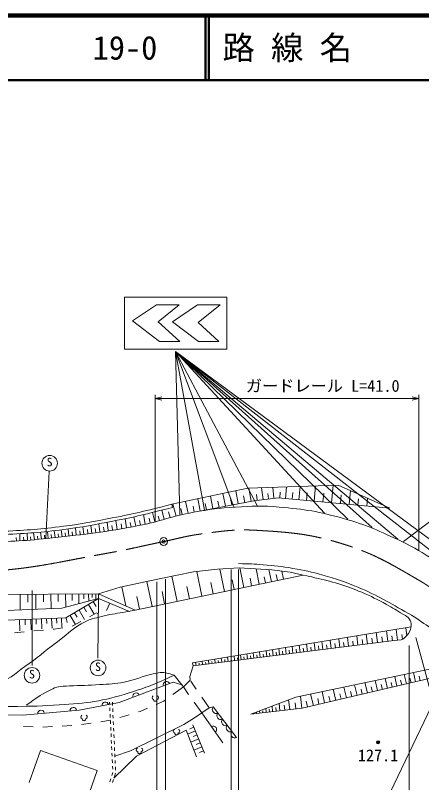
# Model space of a CAD drawing. Units: millimetres, scale not verified. Extents: x 40000 to 680000, y 20000 to 380000.
# Drawn here: x 148413 to 211113, y 261614 to 380000 of the extents above; entities that cross this region are included whole.
import ezdxf
from ezdxf.enums import TextEntityAlignment as Align

# ---------------------------------------------------------------- set-up
doc = ezdxf.new("R2010")
doc.units = ezdxf.units.MM
doc.header["$LTSCALE"] = 1000
doc.header["$PDMODE"] = 32
doc.header["$PDSIZE"] = 500
doc.linetypes.add('CHAIN', pattern=[18.5, 12, -1.5, 3.5, -1.5])
for name, color, linetype, lineweight in [('M-BGD', 7, 'Continuous', 13), ('M-BMK', 2, 'CHAIN', 13), ('M-BMK-SRVR', 3, 'Continuous', 13), ('M-STR-HTXT', 7, 'Continuous', 13), ('M-TTL', 2, 'Continuous', 140), ('M-TTL-LINE', 7, 'Continuous', 50), ('M-TTL-TXT', 7, 'Continuous', 13)]:
    doc.layers.add(name, color=color, linetype=linetype, lineweight=lineweight)
doc.styles.add('ＭＳ ゴシック', font='')
doc.styles.get('ＭＳ ゴシック').set_extended_font_data('MS Gothic')

msp = doc.modelspace()

# ---------------------------------------------------------------- linework, layer by layer
at = {"layer": 'M-BGD'}
for p, q in [((153107, 299335), (153631, 309616)), ((172561, 304558), (184279, 307039)), ((182809, 304660), (182427, 306647)), ((184279, 307039), (198224, 307524)), ((184809, 305044), (184424, 307044)), ((186632, 305286), (186419, 307114)), ((188322, 305483), (188125, 307173)), ((190111, 305457), (190278, 307248)), ((192165, 305266), (192356, 307320)), ((194521, 305047), (194740, 307403)), ((197223, 304795), (197474, 307498)), ((198224, 307524), (206184, 303962)), ((199925, 304544), (200124, 306674)), ((178872, 303902), (178503, 305816)), ((180822, 304277), (180447, 306228)), ((181816, 304468), (181624, 305462)), ((183809, 304852), (183617, 305852)), ((188992, 305561), (185194, 305118)), ((185718, 305180), (185612, 306093)), ((187477, 305385), (187379, 306229)), ((206184, 303962), (188992, 305561)), ((189216, 305540), (189299, 306436)), ((191138, 305362), (191233, 306388)), ((193343, 305156), (193452, 306334)), ((195872, 304921), (195998, 306272)), ((198574, 304670), (198700, 306021)), ((202628, 304293), (202740, 305503)), ((172673, 304070), (172561, 304558)), ((173237, 302749), (172724, 304592)), ((175079, 303175), (174694, 305009)), ((176019, 303353), (175838, 304292)), ((176958, 303534), (176596, 305412)), ((185194, 305118), (177136, 303543)), ((177915, 303718), (177731, 304675)), ((179847, 304090), (179659, 305065)), ((201277, 304418), (201369, 305414)), ((169957, 301848), (169554, 303296)), ((171388, 302242), (170995, 303653)), ((172311, 302501), (172057, 303411)), ((174155, 302974), (173963, 303890)), ((164111, 300694), (163915, 302048)), ((165558, 300920), (165353, 302337)), ((166996, 301193), (166700, 302625)), ((167732, 301345), (167580, 302081)), ((168468, 301497), (168166, 302961)), ((169217, 301659), (169063, 302401)), ((170673, 302042), (170477, 302747)), ((156690, 299680), (156566, 300754)), ((157824, 299810), (157696, 300924)), ((159006, 299957), (158841, 301103)), ((160215, 300132), (160045, 301310)), ((160835, 300221), (160745, 300841)), ((161454, 300311), (161277, 301537)), ((162099, 300404), (162006, 301048)), ((162743, 300497), (162558, 301783)), ((163427, 300596), (163328, 301279)), ((164836, 300799), (164731, 301524)), ((166277, 301051), (166131, 301762)), ((149128, 298932), (149096, 300024)), ((150273, 299010), (150241, 300095)), ((150815, 299052), (150758, 299549)), ((151362, 299097), (151240, 300157)), ((151893, 299145), (151834, 299658)), ((152424, 299195), (152303, 300249)), ((152955, 299250), (152894, 299781)), ((153486, 299311), (153365, 300368)), ((154018, 299372), (153957, 299904)), ((154550, 299433), (154429, 300489)), ((155083, 299495), (155022, 300028)), ((155616, 299556), (155493, 300622)), ((156153, 299618), (156091, 300155)), ((157257, 299745), (157191, 300312)), ((158416, 299878), (158348, 300470)), ((159611, 300045), (159524, 300649)), ((148572, 298903), (148556, 299459)), ((149701, 298969), (149685, 299509)), ((166906, 288235), (192829, 293638)), ((170856, 293102), (175908, 294156)), ((175908, 294156), (179616, 294537)), ((177213, 290383), (176416, 294208)), ((179616, 294537), (182960, 294755)), ((180668, 291104), (179948, 294559)), ((182960, 294755), (187976, 294465)), ((183686, 291732), (183057, 294750)), ((186062, 292228), (185567, 294604)), ((187934, 292618), (187544, 294490)), ((187976, 294465), (190811, 294101)), ((188870, 292813), (188675, 293749)), ((189806, 293008), (189544, 294263)), ((190811, 294101), (192829, 293638)), ((164605, 291793), (170856, 293102)), ((169515, 288779), (168708, 292651)), ((173389, 289586), (172581, 293460)), ((178941, 290744), (178581, 292471)), ((182177, 291418), (181863, 292927)), ((184874, 291980), (184626, 293168)), ((186998, 292423), (186803, 293359)), ((151032, 291235), (151011, 279667)), ((161230, 290755), (164605, 291793)), ((165453, 288880), (164835, 291844)), ((175301, 289985), (174902, 291897)), ((138214, 290612), (161230, 290755)), ((149138, 290680), (149153, 288251)), ((150353, 290687), (150360, 289473)), ((151567, 290695), (151582, 288353)), ((152738, 290702), (152745, 289531)), ((153909, 290710), (153923, 288452)), ((155038, 290717), (155045, 289588)), ((156167, 290724), (156179, 288683)), ((157187, 290730), (157194, 289709)), ((158208, 290736), (158217, 289219)), ((158966, 290741), (158971, 289982)), ((159725, 290746), (159732, 289618)), ((160289, 290749), (160293, 290185)), ((160853, 290753), (160858, 289914)), ((161230, 290755), (161230, 290012)), ((161230, 290755), (166906, 288235)), ((167579, 288376), (167176, 290312)), ((171452, 289183), (171048, 291120)), ((161230, 290012), (155567, 288521)), ((156225, 287047), (161230, 290012)), ((159688, 289099), (160580, 287593)), ((160441, 289545), (160887, 288792)), ((161230, 290012), (161147, 280816)), ((161230, 290012), (166012, 288041)), ((162990, 289287), (162500, 288151)), ((155567, 288521), (141067, 287910)), ((157549, 287832), (157960, 287138)), ((158243, 288243), (159099, 286797)), ((158966, 288671), (159394, 287948)), ((159832, 287191), (160948, 287791)), ((160948, 287791), (161166, 287710)), ((137833, 286356), (156225, 287047)), ((149051, 286778), (149116, 285046)), ((149917, 286810), (149949, 285944)), ((150783, 286843), (150845, 285190)), ((151609, 286874), (151640, 286047)), ((152435, 286905), (152495, 285327)), ((153224, 286934), (153254, 286145)), ((154013, 286964), (154070, 285458)), ((154766, 286992), (154795, 286239)), ((155520, 287020), (155574, 285583)), ((156237, 287054), (156403, 286322)), ((156856, 287421), (157678, 286033)), ((154234, 285300), (154398, 285315)), ((154398, 285315), (155720, 285509)), ((157189, 285771), (158510, 286481)), ((175760, 280112), (209481, 285643)), ((208846, 284298), (208693, 285513)), ((148260, 284747), (149754, 284885)), ((151247, 285023), (152741, 285162)), ((201272, 282842), (201093, 284267)), ((202753, 283028), (202567, 284509)), ((204291, 283221), (204098, 284760)), ((205889, 283423), (205688, 285021)), ((206630, 283516), (206536, 284256)), ((207370, 283609), (207162, 285262)), ((208136, 283731), (208042, 284475)), ((206881, 283547), (175857, 279644)), ((193481, 281861), (193339, 282995)), ((194659, 282010), (194511, 283187)), ((195883, 282164), (195729, 283387)), ((197154, 282323), (196994, 283595)), ((197815, 282407), (197732, 283067)), ((198475, 282490), (198309, 283810)), ((199161, 282576), (199075, 283262)), ((199847, 282662), (199674, 284034)), ((200560, 282752), (200470, 283465)), ((202013, 282935), (201919, 283675)), ((203522, 283125), (203425, 283894)), ((205090, 283322), (204990, 284121)), ((207954, 283648), (206881, 283547)), ((208326, 283818), (207954, 283648)), ((186218, 280947), (186109, 281810)), ((187210, 281072), (187097, 281971)), ((188202, 281197), (188084, 282133)), ((189194, 281322), (189072, 282295)), ((189700, 281386), (189636, 281891)), ((190205, 281449), (190078, 282460)), ((190731, 281515), (190665, 282041)), ((191256, 281581), (191124, 282632)), ((191802, 281650), (191733, 282196)), ((192348, 281719), (192210, 282810)), ((192914, 281790), (192843, 282357)), ((194070, 281935), (193996, 282524)), ((195271, 282087), (195194, 282698)), ((196519, 282243), (196439, 282879)), ((179272, 280073), (179197, 280676)), ((180265, 280198), (180184, 280838)), ((180761, 280261), (180718, 280599)), ((181257, 280323), (181172, 281000)), ((181753, 280386), (181708, 280742)), ((182249, 280448), (182159, 281162)), ((182745, 280510), (182698, 280886)), ((183241, 280573), (183147, 281324)), ((183737, 280635), (183688, 281029)), ((184233, 280698), (184134, 281486)), ((184729, 280760), (184677, 281173)), ((185225, 280823), (185122, 281648)), ((185721, 280885), (185667, 281316)), ((186714, 281010), (186657, 281459)), ((187706, 281135), (187647, 281603)), ((188698, 281259), (188637, 281746)), ((175857, 279644), (175321, 278008)), ((175857, 279644), (175760, 280112)), ((176296, 279699), (176234, 280190)), ((176792, 279761), (176759, 280025)), ((177288, 279824), (177222, 280352)), ((177784, 279886), (177749, 280169)), ((178280, 279949), (178209, 280514)), ((178776, 280011), (178738, 280312)), ((179768, 280136), (179728, 280456)), ((216121, 279915), (191717, 274817)), ((192655, 273101), (215444, 278408)), ((208761, 276851), (208422, 278307)), ((210184, 277183), (209853, 278606)), ((174115, 276712), (172902, 278201)), ((174337, 276397), (175387, 277448)), ((175321, 278008), (175387, 277448)), ((176336, 276049), (175494, 277290)), ((202737, 275449), (202366, 277042)), ((204294, 275811), (203932, 277369)), ((205817, 276166), (205462, 277689)), ((206561, 276339), (206388, 277084)), ((207306, 276513), (206959, 278001)), ((208033, 276682), (207864, 277410)), ((209472, 277017), (209307, 277728)), ((210879, 277345), (210717, 278040)), ((174337, 276397), (172724, 275215)), ((174337, 276397), (174115, 276712)), ((175152, 275239), (174337, 276397)), ((197848, 274310), (197451, 276015)), ((199514, 274698), (199126, 276365)), ((201144, 275078), (200764, 276707)), ((201940, 275263), (201755, 276060)), ((203516, 275630), (203334, 276409)), ((205056, 275989), (204878, 276750)), ((178301, 273152), (177178, 274807)), ((191717, 274817), (184768, 272192)), ((192614, 273096), (192400, 274960)), ((194399, 273507), (193984, 275291)), ((196143, 273913), (195737, 275657)), ((196995, 274112), (196797, 274964)), ((198681, 274504), (198487, 275338)), ((200329, 274888), (200139, 275703)), ((162967, 273668), (162950, 274036)), ((163410, 273540), (163386, 274040)), ((171340, 274202), (170163, 273687)), ((171514, 274329), (171340, 274202)), ((177167, 272377), (176016, 274013)), ((189246, 272708), (189116, 273835)), ((189998, 272795), (189912, 273548)), ((190751, 272882), (190577, 274387)), ((191683, 272989), (191575, 273921)), ((193507, 273299), (193299, 274191)), ((195271, 273710), (195068, 274582)), ((163014, 272669), (162990, 273169)), ((163457, 272541), (163433, 273041)), ((167681, 272602), (167402, 272519)), ((168788, 273086), (167681, 272602)), ((178301, 273152), (176077, 271632)), ((180409, 267771), (177167, 272377)), ((178301, 273152), (178955, 273298)), ((178955, 273298), (182566, 268572)), ((184768, 272192), (192655, 273101)), ((185636, 272292), (185616, 272464)), ((186132, 272350), (186093, 272693)), ((186629, 272407), (186595, 272703)), ((187126, 272464), (187057, 273057)), ((187622, 272521), (187574, 272943)), ((188119, 272578), (188022, 273422)), ((188682, 272643), (188617, 273207)), ((163087, 271240), (161604, 271018)), ((163061, 271670), (163037, 272170)), ((163108, 270672), (163084, 271171)), ((163504, 271542), (163480, 272042)), ((165964, 272091), (164526, 271664)), ((176077, 271632), (174432, 270596)), ((151152, 270226), (149653, 270262)), ((154150, 270272), (152652, 270191)), ((152652, 270191), (152652, 270191)), ((157145, 270434), (155647, 270353)), ((160121, 270795), (158637, 270573)), ((163155, 269673), (163131, 270172)), ((163551, 270544), (163527, 271043)), ((163598, 269545), (163574, 270044)), ((174432, 270596), (166193, 266525)), ((175955, 270191), (175349, 269942)), ((177617, 266148), (175824, 270509)), ((163202, 268674), (163178, 269173)), ((163645, 268546), (163621, 269045)), ((174758, 269686), (167101, 265712)), ((176357, 265591), (174758, 269686)), ((176204, 269585), (174992, 269086)), ((176454, 268978), (175847, 268729)), ((163249, 267675), (163225, 268174)), ((163692, 267547), (163668, 268046)), ((176703, 268372), (175469, 267865)), ((176956, 267755), (176339, 267502)), ((152282, 266597), (150532, 261654)), ((161060, 263490), (152282, 266597)), ((163296, 266676), (163272, 267175)), ((163739, 266548), (163715, 267047)), ((166193, 266525), (163778, 265713)), ((177210, 267138), (175954, 266622)), ((177468, 266511), (176840, 266253)), ((163343, 265677), (163319, 266177)), ((167101, 265712), (163628, 262304)), ((163786, 265549), (163762, 266049)), ((163390, 264678), (163366, 265178)), ((163437, 263679), (163413, 264179)), ((163833, 264550), (163809, 265050)), ((163880, 263551), (163856, 264051)), ((159310, 258546), (161060, 263490)), ((163292, 262704), (163436, 263183)), ((163710, 262579), (163854, 263058)), ((163006, 261746), (163149, 262225)), ((163424, 261621), (163567, 262100))]:
    msp.add_line(p, q, dxfattribs=at)
msp.add_lwpolyline([(174115, 276712), (172747, 277111), (164437, 273958), (158287, 272813), (149569, 272049), (143171, 272128), (137073, 272548), (119994, 275306), (105855, 278692), (99885, 280546)], dxfattribs=at)
for centre, radius in [((153712, 310896), 1200), ((161181, 279320), 1200), ((150986, 278175), 1200), ((204385, 267838), 150), ((204385, 267838), 120), ((204385, 267838), 90), ((204385, 267838), 60), ((204385, 267838), 30), ((204385, 267838), 20)]:
    msp.add_circle(centre, radius, dxfattribs=at)
for centre, radius, start, end in [((171742, 276729), 500, 20.77491, 200.77491), ((167067, 274956), 500, 20.77491, 200.77491), ((169814, 274743), 299, 113.44836, 257.2818), ((170216, 274743), 299, 282.7182, 66.55164), ((162287, 273558), 500, 10.55041, 190.55041), ((170015, 274435), 267, 176.52859, 3.47141), ((152378, 272295), 500, 5.00372, 185.00372), ((157359, 272731), 500, 5.00372, 185.00372), ((179399, 272888), 604, 137.26794, 297.49914), ((180121, 271943), 604, 137.26794, 297.49914), ((158813, 271735), 299, 113.44836, 257.2818), ((159014, 271427), 267, 176.52859, 3.47141), ((159215, 271735), 299, 282.7182, 66.55164), ((180843, 270998), 604, 137.26794, 297.49914), ((178970, 269815), 500, 305.14205, 125.14205), ((181565, 270053), 604, 137.26794, 297.49914), ((173086, 269560), 299, 113.44836, 257.2818), ((173286, 269252), 267, 176.52859, 3.47141), ((173487, 269560), 299, 282.7182, 66.55164), ((182287, 269108), 604, 137.26794, 297.49914), ((167374, 266669), 299, 113.44836, 257.2818), ((167575, 266360), 267, 176.52859, 3.47141), ((167776, 266669), 299, 282.7182, 66.55164)]:
    msp.add_arc(centre, radius, start, end, dxfattribs=at)
for points, knots in [([(75439, 304728), (75633, 303456), (75719, 303043), (76028, 301995), (76437, 300604), (76504, 299650), (77481, 298579), (78250, 297737), (78852, 297422), (79856, 296882), (81564, 295965), (82651, 295726), (84457, 295019), (86239, 294322), (87217, 293871), (89039, 293287), (90107, 292945), (90714, 292740), (91826, 292596), (92530, 292505), (92938, 292753), (93643, 292669), (94249, 292597), (94550, 292376), (95121, 292160), (97819, 291142), (99325, 290539), (101906, 289252), (103362, 288526), (103937, 287726), (105294, 286828), (108284, 284847), (109885, 283586), (113090, 281975), (116622, 280200), (118892, 279870), (122686, 278759), (126818, 277548), (129097, 276614), (133358, 275992), (135972, 275610), (137483, 275591), (140118, 275774), (142398, 275931), (143725, 276116), (145843, 276973), (147865, 277792), (148752, 278746), (150532, 280008), (152399, 281332), (153345, 282208), (155184, 283570), (156731, 284715), (157454, 285604), (159182, 286451), (160265, 286981), (160969, 287041), (162135, 287347), (163420, 287684), (164176, 287709), (165481, 287959), (166038, 288065), (166214, 288099), (166906, 288235)], [0, 0, 0, 0, 1, 1, 1, 2, 2, 2, 3, 3, 3, 4, 4, 4, 5, 5, 5, 6, 6, 6, 7, 7, 7, 8, 8, 8, 9, 9, 9, 10, 10, 10, 11, 11, 11, 12, 12, 12, 13, 13, 13, 14, 14, 14, 15, 15, 15, 16, 16, 16, 17, 17, 17, 18, 18, 18, 19, 19, 19, 20, 20, 20, 21, 21, 21, 21]), ([(124439, 301671), (127591, 301218), (128454, 301101), (131040, 300849), (133897, 300570), (135504, 300460), (138374, 300366), (141642, 300260), (143478, 300262), (146745, 300408), (150301, 300568), (152297, 300707), (155827, 301168), (158794, 301556), (160442, 301881), (163379, 302453), (166991, 303155), (168183, 303470), (172561, 304558)], [0, 0, 0, 0, 1, 1, 1, 2, 2, 2, 3, 3, 3, 4, 4, 4, 5, 5, 5, 6, 6, 6, 6]), ([(124866, 299596), (127788, 299187), (128633, 299121), (131057, 298916), (135981, 298500), (138767, 298530), (143706, 298698), (147788, 298837), (150081, 298925), (154140, 299374), (159343, 299949), (162266, 300278), (167407, 301264), (170761, 301907), (172539, 302738), (175903, 303331), (178411, 303773), (179831, 303978), (182373, 304130), (185009, 304288), (186503, 304361), (189133, 304130), (193053, 303786), (195268, 303451), (199051, 302372), (202683, 301337), (204636, 300449), (208047, 298828), (210106, 297850), (211148, 297086), (213118, 295939), (215477, 294564), (216680, 293588), (219099, 292321), (220674, 291496), (221523, 290933), (223206, 290358), (227002, 289061), (229126, 288153), (233100, 287601), (234598, 287393), (235163, 287295), (236953, 287214)], [0, 0, 0, 0, 1, 1, 1, 2, 2, 2, 3, 3, 3, 4, 4, 4, 5, 5, 5, 6, 6, 6, 7, 7, 7, 8, 8, 8, 9, 9, 9, 10, 10, 10, 11, 11, 11, 12, 12, 12, 13, 13, 13, 14, 14, 14, 14]), ([(124377, 301175), (127536, 300721), (128401, 300604), (130992, 300351), (133862, 300071), (135477, 299960), (138359, 299866), (141641, 299759), (143486, 299762), (146767, 299909), (150339, 300069), (152344, 300209), (155890, 300672), (158871, 301061), (160526, 301388), (163477, 301962), (167094, 302666), (168288, 302981), (172673, 304070)], [0, 0, 0, 0, 1, 1, 1, 2, 2, 2, 3, 3, 3, 4, 4, 4, 5, 5, 5, 6, 6, 6, 6]), ([(67343, 295770), (69900, 294613), (70546, 294316), (72596, 293377), (76762, 291468), (79026, 290245), (83231, 288424), (86304, 287093), (88051, 286407), (91155, 285153), (94793, 283682), (96785, 282733), (100496, 281457), (105447, 279755), (108318, 279085), (113411, 277871), (120192, 276255), (124034, 275389), (130967, 274657), (140376, 273664), (145724, 273020), (155168, 273600), (159442, 273863), (161885, 274185), (165972, 275463), (168750, 276332), (169816, 276742), (172902, 278201)], [0, 0, 0, 0, 1, 1, 1, 2, 2, 2, 3, 3, 3, 4, 4, 4, 5, 5, 5, 6, 6, 6, 7, 7, 7, 8, 8, 8, 9, 9, 9, 9]), ([(182867, 295412), (184664, 295369), (185167, 295348), (186636, 295234), (188442, 295093), (189457, 294997), (191240, 294677), (193055, 294350), (194073, 294148), (195844, 293635), (197986, 293013), (199198, 292672), (201248, 291793), (204416, 290434), (206073, 289407), (209070, 287703), (211566, 286283), (212749, 285123), (215285, 283777), (217921, 282378), (219450, 281663), (222264, 280669), (225205, 279631), (226929, 279224), (230006, 278707), (233651, 278094), (235742, 277980), (239438, 277943), (243235, 277906), (245374, 278220), (249115, 278870), (255366, 279958), (258717, 281283), (264898, 282714), (269676, 283819), (272363, 284391), (277164, 285387), (280820, 286145), (282868, 286577), (286542, 287240), (290638, 287980), (292937, 288385), (297064, 288930), (301291, 289489), (303668, 289744), (307914, 290130), (313771, 290662), (317061, 290873), (322934, 291193), (328538, 291498), (331685, 291504), (337296, 291645), (344417, 291824), (346684, 291839), (355530, 291936)], [0, 0, 0, 0, 1, 1, 1, 2, 2, 2, 3, 3, 3, 4, 4, 4, 5, 5, 5, 6, 6, 6, 7, 7, 7, 8, 8, 8, 9, 9, 9, 10, 10, 10, 11, 11, 11, 12, 12, 12, 13, 13, 13, 14, 14, 14, 15, 15, 15, 16, 16, 16, 17, 17, 17, 18, 18, 18, 18]), ([(192829, 293638), (193698, 293455), (193926, 293401), (194626, 293238), (196076, 292902), (196888, 292710), (198313, 292282), (199733, 291856), (200512, 291555), (201878, 290979), (203398, 290338), (204217, 289900), (205664, 289108), (206674, 288555), (207233, 288230), (208209, 287620), (208529, 287421), (208750, 287358), (209013, 287089), (209307, 286790), (209445, 286544), (209487, 286127), (209534, 285670), (209446, 285396), (209272, 284971), (209052, 284432), (208796, 284238), (208326, 283818)], [0, 0, 0, 0, 1, 1, 1, 2, 2, 2, 3, 3, 3, 4, 4, 4, 5, 5, 5, 6, 6, 6, 7, 7, 7, 8, 8, 8, 9, 9, 9, 9]), ([(150091, 273544), (151650, 274659), (152107, 275076), (153557, 275775), (154043, 276009), (154297, 276195), (154817, 276335), (155552, 276534), (155997, 276476), (156756, 276529), (158578, 276658), (159607, 276586), (161427, 276734), (162907, 276854), (163759, 276798), (165207, 277122), (166985, 277519), (167918, 277984), (169690, 278406), (170110, 278506), (170351, 278555), (170782, 278584), (171622, 278639), (171990, 278469), (172902, 278201)], [0, 0, 0, 0, 1, 1, 1, 2, 2, 2, 3, 3, 3, 4, 4, 4, 5, 5, 5, 6, 6, 6, 7, 7, 7, 8, 8, 8, 8])]:
    msp.add_open_spline(points, degree=3, knots=knots, dxfattribs=at)
msp.add_point((204385, 267838), dxfattribs=at)
at = {"layer": 'M-BMK'}
msp.add_open_spline([(79396, 317897), (81391, 315842), (82066, 315261), (83887, 313693), (87516, 310569), (89857, 309167), (93992, 306751), (100079, 303193), (103695, 301422), (110384, 299191), (116401, 297184), (119880, 296253), (126154, 295320), (133202, 294272), (137252, 293792), (144364, 294230), (151611, 294676), (155589, 295773), (162739, 297037), (166100, 297632), (167953, 298125), (171297, 298813), (173497, 299265), (174705, 299664), (176932, 299963), (180331, 300420), (182268, 300745), (185692, 300545), (191028, 300232), (194107, 299978), (199204, 298364), (204039, 296833), (206510, 295264), (210898, 292721), (213546, 291187), (214638, 289703), (217331, 288251), (220583, 286498), (222518, 285666), (226055, 284598), (230430, 283277), (232998, 282755), (237558, 282458), (241704, 282187), (244069, 282255), (248190, 282785), (252830, 283381), (255318, 284359), (259871, 285435), (264731, 286582), (267420, 287367), (272287, 288486), (276776, 289518), (279287, 290137), (283829, 290899), (290712, 292053), (294608, 292459), (301549, 293188), (309848, 294060), (314510, 294447), (322839, 294981), (330043, 295443), (334091, 295458), (341307, 295656), (351558, 295936), (357304, 295865), (367558, 295995), (372664, 296059), (375524, 296115), (380630, 296153), (390449, 296225), (395952, 296395), (405768, 296153), (414490, 295938), (419362, 295419), (428058, 294717), (438711, 293858), (444633, 292894), (455264, 291793), (459623, 291341), (462063, 291063), (466428, 290665), (473659, 290006), (477716, 289715), (484950, 289094), (491946, 288493), (495859, 288081), (502860, 287537), (508414, 287105), (511536, 287005), (517090, 286555), (523358, 286048), (526886, 285869), (533119, 285029), (539079, 284225), (542440, 283810), (548302, 282466), (552160, 281582), (554348, 281108), (558061, 279740), (560810, 278728), (561790, 278311), (564960, 276800)], degree=3, knots=[0, 0, 0, 0, 1, 1, 1, 2, 2, 2, 3, 3, 3, 4, 4, 4, 5, 5, 5, 6, 6, 6, 7, 7, 7, 8, 8, 8, 9, 9, 9, 10, 10, 10, 11, 11, 11, 12, 12, 12, 13, 13, 13, 14, 14, 14, 15, 15, 15, 16, 16, 16, 17, 17, 17, 18, 18, 18, 19, 19, 19, 20, 20, 20, 21, 21, 21, 22, 22, 22, 23, 23, 23, 24, 24, 24, 25, 25, 25, 26, 26, 26, 27, 27, 27, 28, 28, 28, 29, 29, 29, 30, 30, 30, 31, 31, 31, 32, 32, 32, 33, 33, 33, 34, 34, 34, 34], dxfattribs=at)
at = {"layer": 'M-BMK-SRVR'}
msp.add_circle((171297, 298813), 600, dxfattribs=at)
msp.add_point((171297, 298813), dxfattribs=at)
at = {"layer": 'M-STR-HTXT'}
for p, q in [((181036, 336523), (165278, 336523)), ((165278, 328475), (165278, 336523)), ((181036, 328475), (181036, 336523)), ((170179, 335323), (166478, 332865)), ((173684, 335323), (170179, 335323)), ((173684, 335323), (170451, 332735)), ((176548, 335323), (172653, 332736)), ((180020, 335323), (176548, 335323)), ((180020, 335323), (176626, 332607)), ((170662, 329675), (166478, 332865)), ((173802, 329675), (170451, 332735)), ((176668, 329675), (172653, 332736)), ((179836, 329675), (176626, 332607)), ((173802, 329675), (170662, 329675)), ((179836, 329675), (176668, 329675)), ((181036, 328475), (165278, 328475)), ((173776, 302995), (173153, 328148)), ((173153, 328148), (177601, 303634)), ((182151, 304188), (173153, 328148)), ((173153, 328148), (185717, 304375)), ((196099, 303182), (173153, 328148)), ((173153, 328148), (199715, 302282)), ((203485, 300972), (173153, 328148)), ((173153, 328148), (207441, 299204)), ((213619, 296533), (173153, 328148)), ((173153, 328148), (213641, 298185)), ((208288, 298830), (245669, 327026)), ((170001, 301958), (170001, 321468)), ((170001, 320869), (171001, 321119)), ((210664, 320869), (170001, 320869)), ((170001, 320869), (171001, 320619)), ((210664, 320869), (209664, 321119)), ((210664, 320869), (209664, 320619)), ((210664, 297471), (210664, 321468)), ((181736, 294504), (181736, 255718)), ((182824, 294480), (182824, 255718)), ((170251, 292590), (170251, 255718)), ((171574, 293030), (171574, 255718)), ((210189, 284012), (220054, 247747)), ((209168, 282779), (209168, 255718)), ((199891, 246837), (215934, 280354))]:
    msp.add_line(p, q, dxfattribs=at)
at = {"layer": 'M-TTL'}
msp.add_line((680000, 380000), (40000, 380000), dxfattribs=at)
at = {"layer": 'M-TTL-LINE'}
for p, q in [((177750, 380000), (177750, 370000)), ((178250, 380000), (178250, 370000)), ((40000, 370000), (680000, 370000))]:
    msp.add_line(p, q, dxfattribs=at)

# ---------------------------------------------------------------- texts
at = {"layer": 'M-BGD', "style": 'ＭＳ ゴシック'}
for p in [(153248, 311733), (160717, 280157), (150522, 279012)]:
    msp.add_text('S', height=1320, dxfattribs=at).set_placement(p, align=Align.TOP_LEFT)
msp.add_text('127.1', height=1833, dxfattribs=at).set_placement((204385, 265827), align=Align.MIDDLE_CENTER)
at = {"layer": 'M-STR-HTXT', "style": 'ＭＳ ゴシック'}
msp.add_text('ガードレール L=41.0', height=1833, dxfattribs=at).set_placement((195840, 321369), align=Align.BOTTOM_CENTER)
at = {"layer": 'M-TTL-TXT', "style": 'ＭＳ ゴシック'}
for s, p in [('図面コード      19-0', (120380, 375000)), ('路 線 名      一般県道豊田三隅線', (180380, 375000))]:
    msp.add_text(s, height=3666, dxfattribs=at).set_placement(p, align=Align.MIDDLE_LEFT)

doc.saveas('drawing.dxf')
